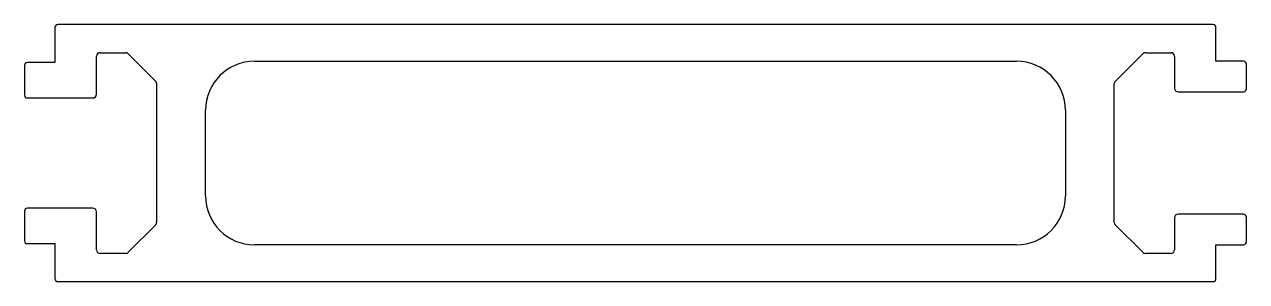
# Model space of a CAD drawing. Extents: x 1491 to 1591, y 859 to 880.
import ezdxf

# ---------------------------------------------------------------- set-up
doc = ezdxf.new("R2010")
doc.units = 0
doc.layers.get('0').update_dxf_attribs({"linetype": 'CONTINUOUS'})

msp = doc.modelspace()

# ---------------------------------------------------------------- linework, layer by layer
for p, q in [((1493.51, 880.13), (1493.51, 877.28)), ((1588.26, 880.38), (1493.76, 880.38)), ((1588.51, 877.38), (1588.51, 880.13)), ((1497.21, 878.08), (1499.29, 878.08)), ((1582.73, 878.08), (1584.81, 878.08)), ((1491.01, 877.03), (1491.01, 874.63)), ((1493.51, 877.28), (1491.26, 877.28)), ((1496.91, 874.68), (1496.91, 877.78)), ((1499.51, 878), (1501.74, 875.76)), ((1509.83, 877.38), (1572.19, 877.38)), ((1580.28, 875.76), (1582.51, 878)), ((1585.11, 877.78), (1585.11, 875.18)), ((1590.76, 877.38), (1588.51, 877.38)), ((1591.01, 875.13), (1591.01, 877.13)), ((1501.83, 875.55), (1501.83, 864.22)), ((1580.19, 864.22), (1580.19, 875.55)), ((1491.26, 874.38), (1496.61, 874.38)), ((1585.41, 874.88), (1590.76, 874.88)), ((1505.83, 866.38), (1505.83, 873.38)), ((1576.19, 873.38), (1576.19, 866.38)), ((1491.01, 865.13), (1491.01, 862.73)), ((1496.61, 865.38), (1491.26, 865.38)), ((1496.91, 861.98), (1496.91, 865.08)), ((1501.74, 864), (1499.51, 861.77)), ((1582.51, 861.77), (1580.28, 864)), ((1585.11, 864.58), (1585.11, 861.98)), ((1590.76, 864.88), (1585.41, 864.88)), ((1591.01, 862.63), (1591.01, 864.63)), ((1491.26, 862.48), (1493.51, 862.48)), ((1493.51, 862.48), (1493.51, 859.63)), ((1572.19, 862.38), (1509.83, 862.38)), ((1588.51, 859.63), (1588.51, 862.38)), ((1588.51, 862.38), (1590.76, 862.38)), ((1499.29, 861.68), (1497.21, 861.68)), ((1584.81, 861.68), (1582.73, 861.68)), ((1493.76, 859.38), (1588.26, 859.38))]:
    msp.add_line(p, q)
for centre, radius, start, end in [((1493.76, 880.13), 0.25, 90, 180), ((1588.26, 880.13), 0.25, 0, 90), ((1497.21, 877.78), 0.3, 90, 180), ((1499.29, 877.78), 0.3, 45, 90), ((1582.73, 877.78), 0.3, 90, 135), ((1584.81, 877.78), 0.3, 0, 90), ((1491.26, 877.03), 0.25, 90, 180), ((1509.83, 873.38), 4, 90, 180), ((1572.19, 873.38), 4, 360, 90), ((1590.76, 877.13), 0.25, 0, 90), ((1501.53, 875.55), 0.3, 360, 45), ((1580.49, 875.55), 0.3, 135, 180), ((1585.41, 875.18), 0.3, 180, 270), ((1590.76, 875.13), 0.25, 270, 0), ((1491.26, 874.63), 0.25, 180, 270), ((1496.61, 874.68), 0.3, 270, 360), ((1509.83, 866.38), 4, 180, 270), ((1572.19, 866.38), 4, 270, 0), ((1491.26, 865.13), 0.25, 90, 180), ((1496.61, 865.08), 0.3, 0, 90), ((1501.53, 864.22), 0.3, 315, 0), ((1580.49, 864.22), 0.3, 180, 225), ((1585.41, 864.58), 0.3, 90, 180), ((1590.76, 864.63), 0.25, 0, 90), ((1491.26, 862.73), 0.25, 180, 270), ((1590.76, 862.63), 0.25, 270, 0), ((1497.21, 861.98), 0.3, 180, 270), ((1499.29, 861.98), 0.3, 270, 315), ((1582.73, 861.98), 0.3, 225, 270), ((1584.81, 861.98), 0.3, 270, 0), ((1493.76, 859.63), 0.25, 180, 270), ((1588.26, 859.63), 0.25, 270, 0)]:
    msp.add_arc(centre, radius, start, end)

doc.saveas('drawing.dxf')
